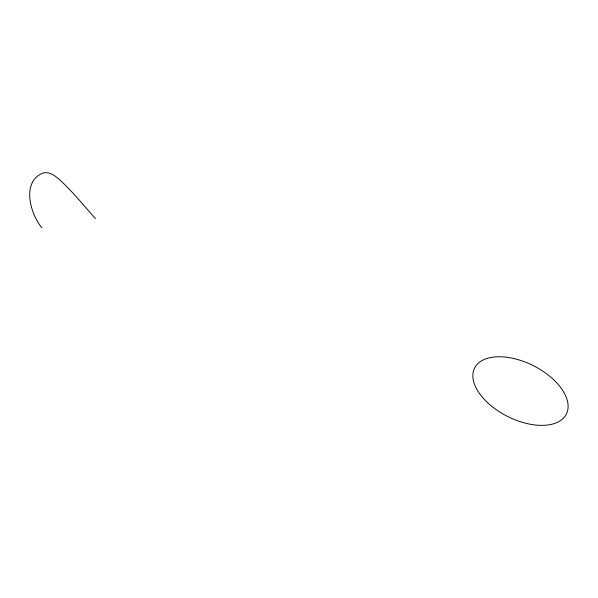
<?xml version="1.0" encoding="UTF-8"?>
<svg xmlns="http://www.w3.org/2000/svg" width="598" height="598" viewBox="0 0 598 598"><rect width="100%" height="100%" fill="white"/><g stroke="black" fill="none" stroke-linecap="round" stroke-linejoin="round"><path stroke-width="0.9" d="M95.403 218.591C83.458 205.159 72.156 191.024 58.768 178.966C54.612 175.431 49.432 171.768 43.654 172.837C21.012 180.723 30.072 214.189 42.017 227.875M486.436 401.579A51.323 28.48 26.6 0 0 566.351 414.078A51.323 28.48 26.6 0 0 508.636 357.529A51.323 28.48 26.6 0 0 486.436 401.579"/></g></svg>
